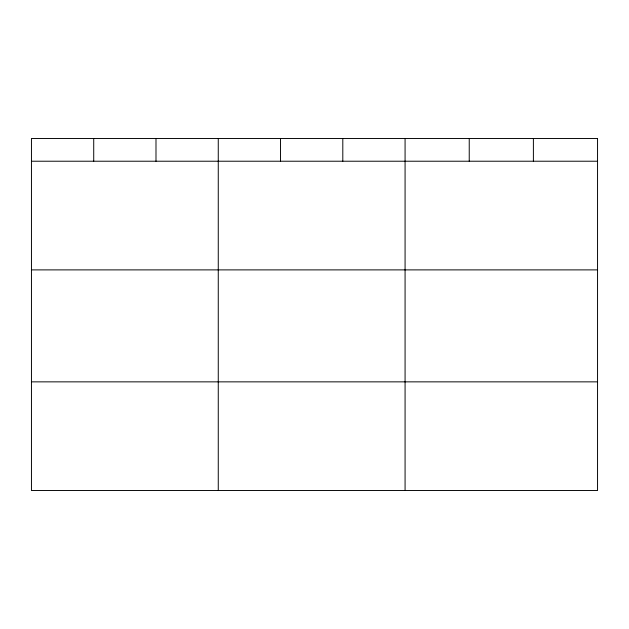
<?xml version="1.0" encoding="UTF-8"?>
<svg xmlns="http://www.w3.org/2000/svg" width="629" height="629" viewBox="0 0 629 629"><rect width="100%" height="100%" fill="white"/><g stroke="black" fill="none" stroke-linecap="round" stroke-linejoin="round"><path stroke-width="0.94" d="M31.45 161.221L597.55 161.221M31.45 269.888L597.55 269.888M31.45 381.858L597.55 381.858M533.392 138.474L533.392 161.221M469.234 138.474L469.234 161.221M405.076 138.474L405.076 490.526M342.805 138.474L342.805 161.221M280.534 138.474L280.534 161.221M218.263 138.474L218.263 490.526M155.992 138.474L155.992 161.221M93.721 138.474L93.721 161.221M597.55 138.474L31.45 138.474L31.45 490.526L597.55 490.526L597.55 138.474"/></g></svg>
